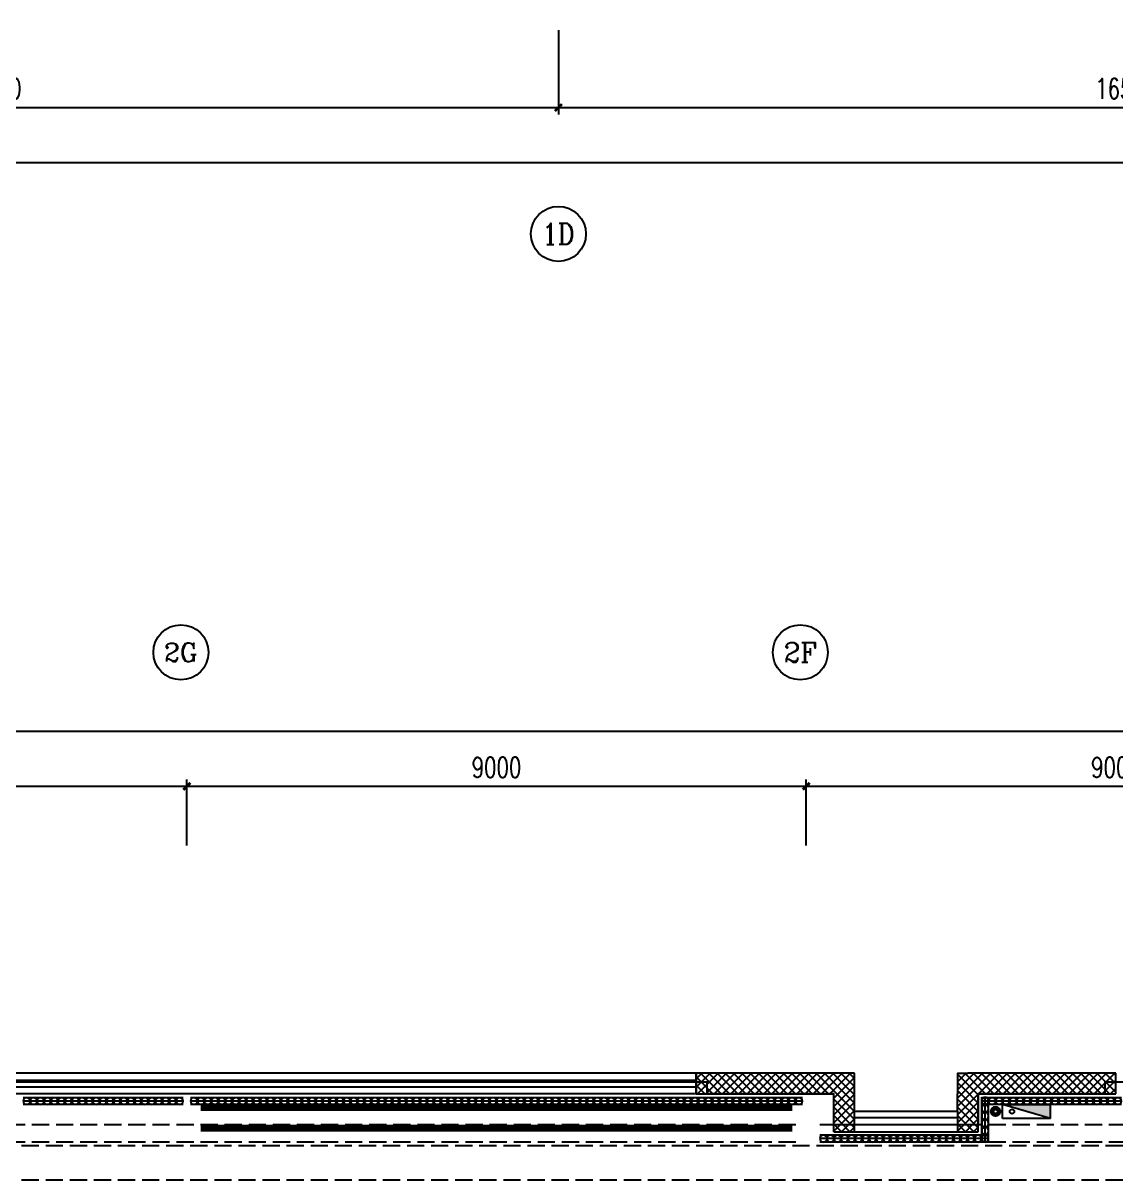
# Model space of a CAD drawing. Extents: x -474411 to 577939, y 0 to 1014176.
# Drawn here: x -185232 to -169354, y 721670 to 738480 of the extents above; entities that cross this region are included whole.
import ezdxf
from ezdxf.enums import TextEntityAlignment as Align

# ---------------------------------------------------------------- set-up
doc = ezdxf.new("R2010")
doc.units = 0
doc.header["$LTSCALE"] = 1000
doc.header["$MEASUREMENT"] = 0
doc.linetypes.add('CENTER', pattern=[2, 1.25, -0.25, 0.25, -0.25])
doc.linetypes.add('DASH', pattern=[0.35, 0.25, -0.1])
doc.layers.get('Defpoints').update_dxf_attribs({"color": 210})
for name, color, linetype in [('A-AXIS-D', 1, 'Continuous'), ('A-HATCH-2', 251, 'Continuous'), ('A-SFCE', 30, 'Continuous'), ('A-WINDOW', 140, 'Continuous'), ('AS-WALL', 40, 'Continuous'), ('AS-结构边线层', 200, 'Continuous'), ('DIM_SYMB', 3, 'Continuous'), ('PUB_HATCH', 8, 'Continuous'), ('PUB_TEXT', 7, 'Continuous'), ('SB_ZF消火栓', 10, 'Continuous')]:
    doc.layers.add(name, color=color, linetype=linetype)
doc.layers.add('LG-ZF消防', color=1, linetype='Continuous', lineweight=60)
doc.layers.add('柱间支撑', color=6, linetype='CENTER', lineweight=0)
doc.styles.add('_TCH_AXIS', font='COMPLEX', dxfattribs={"bigfont": 'GBCBIG'})
doc.styles.add('_TCH_DIM_T3', font='SIMPLEX', dxfattribs={"width": 0.705882, "bigfont": 'GBCBIG'})
doc.dimstyles.new('_TCH_ARCH&&100', dxfattribs={"dimtxt": 297.5, "dimasz": 100, "dimexe": 100, "dimexo": 100, "dimgap": 126.25, "dimtad": 1, "dimdec": 0, "dimzin": 0, "dimdsep": 46, "dimtxsty": '_TCH_DIM_T3', "dimblk": 'ARCHTICK', "dimcen": 0.09, "dimclrt": 7, "dimazin": 2, "dimtfac": 1, "dimtdec": 0, "dimtix": 1, "dimtmove": 2, "dimatfit": 3, "dimfxl": 0, "dimtolj": 1, "dimtzin": 0, "dimarcsym": 0})

# ---------------------------------------------------------------- blocks, each defined once
blk = doc.blocks.new('42343243')
at = {"color": 8}
for p, q in [((-175454, 1223170), (-196354, 1223170)), ((-175454, 1222870), (-175454, 1223170)), ((-196354, 1223070), (-175454, 1223070)), ((-196354, 1222970), (-175454, 1222970)), ((-175454, 1222870), (-196354, 1222870)), ((-173154, 1222320), (-173154, 1222620)), ((-173154, 1222620), (-171654, 1222620)), ((-171654, 1222620), (-171654, 1222320)), ((-171654, 1222520), (-173154, 1222520)), ((-171654, 1222420), (-173154, 1222420)), ((-173154, 1222320), (-171654, 1222320))]:
    blk.add_line(p, q, dxfattribs=at)
at = {"layer": 'AS-WALL', "color": 8}
for p, q in [((-173154, 1223170), (-175454, 1223170)), ((-175454, 1223170), (-175454, 1222870)), ((-173154, 1222620), (-173154, 1223170)), ((-171654, 1223170), (-171504, 1223170)), ((-171654, 1223170), (-171654, 1222870)), ((-169354, 1223170), (-171504, 1223170)), ((-169354, 1222870), (-169354, 1223170)), ((-175454, 1222870), (-173454, 1222870)), ((-173454, 1222320), (-173454, 1222870)), ((-171654, 1222870), (-171654, 1222870)), ((-171654, 1222620), (-171654, 1222870)), ((-171354, 1222320), (-171354, 1222870)), ((-171354, 1222870), (-169354, 1222870)), ((-173154, 1222320), (-173154, 1222620)), ((-171654, 1222620), (-171654, 1222320)), ((-173454, 1222320), (-173154, 1222320)), ((-171654, 1222320), (-171354, 1222320))]:
    blk.add_line(p, q, dxfattribs=at)
at = {"layer": 'PUB_HATCH', "color": 8, "linetype": 'Continuous'}
for p, q in [((-175454, 1223087), (-175371, 1223170)), ((-175454, 1222967), (-175251, 1223170)), ((-175209, 1222870), (-175454, 1223115)), ((-175431, 1222870), (-175131, 1223170)), ((-175089, 1222870), (-175389, 1223170)), ((-175311, 1222870), (-175011, 1223170)), ((-174969, 1222870), (-175269, 1223170)), ((-175191, 1222870), (-174891, 1223170)), ((-174849, 1222870), (-175149, 1223170)), ((-175071, 1222870), (-174771, 1223170)), ((-174729, 1222870), (-175029, 1223170)), ((-174951, 1222870), (-174651, 1223170)), ((-174609, 1222870), (-174909, 1223170)), ((-174831, 1222870), (-174531, 1223170)), ((-174489, 1222870), (-174789, 1223170)), ((-174711, 1222870), (-174411, 1223170)), ((-174369, 1222870), (-174669, 1223170)), ((-174591, 1222870), (-174291, 1223170)), ((-174249, 1222870), (-174549, 1223170)), ((-174471, 1222870), (-174171, 1223170)), ((-174129, 1222870), (-174429, 1223170)), ((-174351, 1222870), (-174051, 1223170)), ((-174009, 1222870), (-174309, 1223170)), ((-174231, 1222870), (-173931, 1223170)), ((-173889, 1222870), (-174189, 1223170)), ((-174111, 1222870), (-173811, 1223170)), ((-173769, 1222870), (-174069, 1223170)), ((-173991, 1222870), (-173691, 1223170)), ((-173649, 1222870), (-173949, 1223170)), ((-173871, 1222870), (-173571, 1223170)), ((-173529, 1222870), (-173829, 1223170)), ((-173751, 1222870), (-173451, 1223170)), ((-173432, 1222893), (-173709, 1223170)), ((-173631, 1222870), (-173331, 1223170)), ((-173372, 1222953), (-173589, 1223170)), ((-173511, 1222870), (-173211, 1223170)), ((-173312, 1223013), (-173469, 1223170)), ((-173454, 1222807), (-173154, 1223107)), ((-173252, 1223073), (-173349, 1223170)), ((-173192, 1223133), (-173229, 1223170)), ((-173154, 1223095), (-173192, 1223133)), ((-171654, 1223167), (-171651, 1223170)), ((-171654, 1223047), (-171531, 1223170)), ((-171504, 1223005), (-171654, 1223155)), ((-171504, 1223125), (-171549, 1223170)), ((-171504, 1223077), (-171411, 1223170)), ((-171249, 1222870), (-171504, 1223125)), ((-171497, 1222965), (-171291, 1223170)), ((-171129, 1222870), (-171429, 1223170)), ((-171425, 1222917), (-171171, 1223170)), ((-171351, 1222870), (-171051, 1223170)), ((-171009, 1222870), (-171309, 1223170)), ((-171231, 1222870), (-170931, 1223170)), ((-170889, 1222870), (-171189, 1223170)), ((-171111, 1222870), (-170811, 1223170)), ((-170769, 1222870), (-171069, 1223170)), ((-170991, 1222870), (-170691, 1223170)), ((-170649, 1222870), (-170949, 1223170)), ((-170871, 1222870), (-170571, 1223170)), ((-170529, 1222870), (-170829, 1223170)), ((-170751, 1222870), (-170451, 1223170)), ((-170409, 1222870), (-170709, 1223170)), ((-170631, 1222870), (-170331, 1223170)), ((-170289, 1222870), (-170589, 1223170)), ((-170511, 1222870), (-170211, 1223170)), ((-170169, 1222870), (-170469, 1223170)), ((-170391, 1222870), (-170091, 1223170)), ((-170049, 1222870), (-170349, 1223170)), ((-170271, 1222870), (-169971, 1223170)), ((-169929, 1222870), (-170229, 1223170)), ((-170151, 1222870), (-169851, 1223170)), ((-169809, 1222870), (-170109, 1223170)), ((-170031, 1222870), (-169731, 1223170)), ((-169689, 1222870), (-169989, 1223170)), ((-169911, 1222870), (-169611, 1223170)), ((-169569, 1222870), (-169869, 1223170)), ((-169791, 1222870), (-169491, 1223170)), ((-169449, 1222870), (-169749, 1223170)), ((-169671, 1222870), (-169371, 1223170)), ((-169354, 1222895), (-169629, 1223170)), ((-169354, 1223015), (-169509, 1223170)), ((-169354, 1223135), (-169389, 1223170)), ((-175329, 1222870), (-175454, 1222995)), ((-173454, 1222687), (-173154, 1222987)), ((-173154, 1222735), (-173372, 1222953)), ((-173154, 1222855), (-173312, 1223013)), ((-173154, 1222975), (-173252, 1223073)), ((-171654, 1222927), (-171504, 1223077)), ((-171555, 1222936), (-171654, 1223035)), ((-171654, 1222807), (-171497, 1222965)), ((-171354, 1222735), (-171555, 1222936)), ((-171398, 1222899), (-171504, 1223005)), ((-169551, 1222870), (-169354, 1223067)), ((-169431, 1222870), (-169354, 1222947)), ((-175449, 1222870), (-175454, 1222875)), ((-173454, 1222567), (-173154, 1222867)), ((-173217, 1222558), (-173454, 1222795)), ((-173157, 1222618), (-173432, 1222893)), ((-171654, 1222687), (-171425, 1222917)), ((-171627, 1222888), (-171654, 1222915)), ((-171354, 1222495), (-171654, 1222795)), ((-171628, 1222594), (-171354, 1222867)), ((-171354, 1222615), (-171627, 1222888)), ((-171354, 1222855), (-171398, 1222899)), ((-173454, 1222447), (-173154, 1222747)), ((-173277, 1222498), (-173454, 1222675)), ((-173454, 1222327), (-173154, 1222627)), ((-173154, 1222615), (-173157, 1222618)), ((-171354, 1222375), (-171654, 1222675)), ((-171654, 1222567), (-171628, 1222594)), ((-171568, 1222534), (-171354, 1222747)), ((-171508, 1222474), (-171354, 1222627)), ((-173337, 1222438), (-173454, 1222555)), ((-173397, 1222378), (-173454, 1222435)), ((-173341, 1222320), (-173154, 1222507)), ((-173219, 1222320), (-173337, 1222438)), ((-173154, 1222375), (-173277, 1222498)), ((-173154, 1222495), (-173217, 1222558)), ((-171419, 1222320), (-171654, 1222555)), ((-171654, 1222447), (-171568, 1222534)), ((-171654, 1222327), (-171508, 1222474)), ((-171539, 1222320), (-171654, 1222435)), ((-171448, 1222414), (-171354, 1222507)), ((-173339, 1222320), (-173397, 1222378)), ((-173221, 1222320), (-173154, 1222387)), ((-171541, 1222320), (-171448, 1222414)), ((-171421, 1222320), (-171388, 1222354)), ((-171388, 1222354), (-171354, 1222387))]:
    blk.add_line(p, q, dxfattribs=at)
blk = doc.blocks.new('43243')
at = {"layer": 'AS-结构边线层', "color": 8}
blk.add_lwpolyline([(-146454, 722920), (-155994, 722920), (-155994, 723090), (-169514, 723090), (-169514, 722920), (-171354, 722920), (-171354, 722470), (-173454, 722470), (-173454, 722920), (-175294, 722920), (-175294, 723090), (-196514, 723090), (-196514, 722920), (-198354, 722920), (-198354, 722470), (-200454, 722470), (-200454, 722920), (-210494, 722920)], dxfattribs=at)
blk = doc.blocks.new('w42343')
at = {"layer": 'A-HATCH-2', "linetype": 'DASH'}
for p, q in [((-263654, 722170), (-128354, 722170)), ((-263654, 721670), (-128354, 721670))]:
    blk.add_line(p, q, dxfattribs=at)
blk = doc.blocks.new('34242343243')
at = {"color": 8}
for p, q in [((-185131, 722864), (-185232, 722864)), ((-185030, 722864), (-185131, 722864)), ((-184929, 722864), (-185030, 722864)), ((-184828, 722864), (-184929, 722864)), ((-184727, 722864), (-184828, 722864)), ((-184626, 722864), (-184727, 722864)), ((-184525, 722864), (-184626, 722864)), ((-184424, 722864), (-184525, 722864)), ((-184323, 722864), (-184424, 722864)), ((-184222, 722864), (-184323, 722864)), ((-184121, 722864), (-184222, 722864)), ((-184020, 722864), (-184121, 722864)), ((-183919, 722864), (-184020, 722864)), ((-183818, 722864), (-183919, 722864)), ((-183717, 722864), (-183818, 722864)), ((-183616, 722864), (-183717, 722864)), ((-183514, 722864), (-183616, 722864)), ((-183413, 722864), (-183514, 722864)), ((-183312, 722864), (-183413, 722864)), ((-183211, 722864), (-183312, 722864)), ((-183110, 722864), (-183211, 722864)), ((-183009, 722864), (-183110, 722864)), ((-182908, 722864), (-183009, 722864)), ((-182699, 722864), (-182800, 722864)), ((-182598, 722864), (-182699, 722864)), ((-182497, 722864), (-182598, 722864)), ((-182396, 722864), (-182497, 722864)), ((-182295, 722864), (-182396, 722864)), ((-182194, 722864), (-182295, 722864)), ((-182093, 722864), (-182194, 722864)), ((-181992, 722864), (-182093, 722864)), ((-181891, 722864), (-181992, 722864)), ((-181790, 722864), (-181891, 722864)), ((-181689, 722864), (-181790, 722864)), ((-181588, 722864), (-181689, 722864)), ((-181487, 722864), (-181588, 722864)), ((-181386, 722864), (-181487, 722864)), ((-181285, 722864), (-181386, 722864)), ((-181183, 722864), (-181285, 722864)), ((-181082, 722864), (-181183, 722864)), ((-180981, 722864), (-181082, 722864)), ((-180880, 722864), (-180981, 722864)), ((-180779, 722864), (-180880, 722864)), ((-180678, 722864), (-180779, 722864)), ((-180577, 722864), (-180678, 722864)), ((-180476, 722864), (-180577, 722864)), ((-180375, 722864), (-180476, 722864)), ((-180274, 722864), (-180375, 722864)), ((-180173, 722864), (-180274, 722864)), ((-180072, 722864), (-180173, 722864)), ((-179971, 722864), (-180072, 722864)), ((-179870, 722864), (-179971, 722864)), ((-179769, 722864), (-179870, 722864)), ((-179668, 722864), (-179769, 722864)), ((-179567, 722864), (-179668, 722864)), ((-179466, 722864), (-179567, 722864)), ((-179365, 722864), (-179466, 722864)), ((-179264, 722864), (-179365, 722864)), ((-179163, 722864), (-179264, 722864)), ((-179062, 722864), (-179163, 722864)), ((-178960, 722864), (-179062, 722864)), ((-178859, 722864), (-178960, 722864)), ((-178758, 722864), (-178859, 722864)), ((-178657, 722864), (-178758, 722864)), ((-178556, 722864), (-178657, 722864)), ((-178455, 722864), (-178556, 722864)), ((-178354, 722864), (-178455, 722864)), ((-178253, 722864), (-178354, 722864)), ((-178152, 722864), (-178253, 722864)), ((-178051, 722864), (-178152, 722864)), ((-177950, 722864), (-178051, 722864)), ((-177849, 722864), (-177950, 722864)), ((-177748, 722864), (-177849, 722864)), ((-177647, 722864), (-177748, 722864)), ((-177546, 722864), (-177647, 722864)), ((-177445, 722864), (-177546, 722864)), ((-177344, 722864), (-177445, 722864)), ((-177243, 722864), (-177344, 722864)), ((-177142, 722864), (-177243, 722864)), ((-177041, 722864), (-177142, 722864)), ((-176940, 722864), (-177041, 722864)), ((-176839, 722864), (-176940, 722864)), ((-176737, 722864), (-176839, 722864)), ((-176636, 722864), (-176737, 722864)), ((-176535, 722864), (-176636, 722864)), ((-176434, 722864), (-176535, 722864)), ((-176333, 722864), (-176434, 722864)), ((-176232, 722864), (-176333, 722864)), ((-176131, 722864), (-176232, 722864)), ((-176030, 722864), (-176131, 722864)), ((-175929, 722864), (-176030, 722864)), ((-175828, 722864), (-175929, 722864)), ((-175727, 722864), (-175828, 722864)), ((-175626, 722864), (-175727, 722864)), ((-175525, 722864), (-175626, 722864)), ((-175424, 722864), (-175525, 722864)), ((-175323, 722864), (-175424, 722864)), ((-175222, 722864), (-175323, 722864)), ((-175121, 722864), (-175222, 722864)), ((-175020, 722864), (-175121, 722864)), ((-174919, 722864), (-175020, 722864)), ((-174818, 722864), (-174919, 722864)), ((-174717, 722864), (-174818, 722864)), ((-174616, 722864), (-174717, 722864)), ((-174514, 722864), (-174616, 722864)), ((-174413, 722864), (-174514, 722864)), ((-174312, 722864), (-174413, 722864)), ((-174211, 722864), (-174312, 722864)), ((-174110, 722864), (-174211, 722864)), ((-174009, 722864), (-174110, 722864)), ((-173908, 722864), (-174009, 722864)), ((-171304, 722762), (-171304, 722870)), ((-171203, 722864), (-171304, 722864)), ((-171254, 722762), (-171254, 722870)), ((-171204, 722762), (-171204, 722870)), ((-171101, 722864), (-171203, 722864)), ((-171000, 722864), (-171101, 722864)), ((-170898, 722864), (-171000, 722864)), ((-170797, 722864), (-170898, 722864)), ((-170695, 722864), (-170797, 722864)), ((-170594, 722864), (-170695, 722864)), ((-170492, 722864), (-170594, 722864)), ((-170390, 722864), (-170492, 722864)), ((-170289, 722864), (-170390, 722864)), ((-170187, 722864), (-170289, 722864)), ((-170086, 722864), (-170187, 722864)), ((-169984, 722864), (-170086, 722864)), ((-169883, 722864), (-169984, 722864)), ((-169781, 722864), (-169883, 722864)), ((-169680, 722864), (-169781, 722864)), ((-169578, 722864), (-169680, 722864)), ((-169477, 722864), (-169578, 722864)), ((-169375, 722864), (-169477, 722864)), ((-169274, 722864), (-169375, 722864)), ((-185131, 722814), (-185232, 722814)), ((-185131, 722764), (-185232, 722764)), ((-185030, 722814), (-185131, 722814)), ((-185030, 722764), (-185131, 722764)), ((-184929, 722814), (-185030, 722814)), ((-184929, 722764), (-185030, 722764)), ((-184828, 722814), (-184929, 722814)), ((-184828, 722764), (-184929, 722764)), ((-184727, 722814), (-184828, 722814)), ((-184727, 722764), (-184828, 722764)), ((-184626, 722814), (-184727, 722814)), ((-184626, 722764), (-184727, 722764)), ((-184525, 722814), (-184626, 722814)), ((-184525, 722764), (-184626, 722764)), ((-184424, 722814), (-184525, 722814)), ((-184424, 722764), (-184525, 722764)), ((-184323, 722814), (-184424, 722814)), ((-184323, 722764), (-184424, 722764)), ((-184222, 722814), (-184323, 722814)), ((-184222, 722764), (-184323, 722764)), ((-184121, 722814), (-184222, 722814)), ((-184121, 722764), (-184222, 722764)), ((-184020, 722814), (-184121, 722814)), ((-184020, 722764), (-184121, 722764)), ((-183919, 722814), (-184020, 722814)), ((-183919, 722764), (-184020, 722764)), ((-183818, 722814), (-183919, 722814)), ((-183818, 722764), (-183919, 722764)), ((-183717, 722814), (-183818, 722814)), ((-183717, 722764), (-183818, 722764)), ((-183616, 722814), (-183717, 722814)), ((-183616, 722764), (-183717, 722764)), ((-183514, 722814), (-183616, 722814)), ((-183514, 722764), (-183616, 722764)), ((-183413, 722814), (-183514, 722814)), ((-183413, 722764), (-183514, 722764)), ((-183312, 722814), (-183413, 722814)), ((-183312, 722764), (-183413, 722764)), ((-183211, 722814), (-183312, 722814)), ((-183211, 722764), (-183312, 722764)), ((-183110, 722814), (-183211, 722814)), ((-183110, 722764), (-183211, 722764)), ((-183009, 722814), (-183110, 722814)), ((-183009, 722764), (-183110, 722764)), ((-182908, 722814), (-183009, 722814)), ((-182908, 722764), (-183009, 722764)), ((-182699, 722814), (-182800, 722814)), ((-182699, 722764), (-182800, 722764)), ((-182598, 722814), (-182699, 722814)), ((-182598, 722764), (-182699, 722764)), ((-182497, 722814), (-182598, 722814)), ((-182497, 722764), (-182598, 722764)), ((-182396, 722814), (-182497, 722814)), ((-182396, 722764), (-182497, 722764)), ((-182295, 722814), (-182396, 722814)), ((-182295, 722764), (-182396, 722764)), ((-182194, 722814), (-182295, 722814)), ((-182194, 722764), (-182295, 722764)), ((-182093, 722814), (-182194, 722814)), ((-182093, 722764), (-182194, 722764)), ((-181992, 722814), (-182093, 722814)), ((-181992, 722764), (-182093, 722764)), ((-181891, 722814), (-181992, 722814)), ((-181891, 722764), (-181992, 722764)), ((-181790, 722814), (-181891, 722814)), ((-181790, 722764), (-181891, 722764)), ((-181689, 722814), (-181790, 722814)), ((-181689, 722764), (-181790, 722764)), ((-181588, 722814), (-181689, 722814)), ((-181588, 722764), (-181689, 722764)), ((-181487, 722814), (-181588, 722814)), ((-181487, 722764), (-181588, 722764)), ((-181386, 722814), (-181487, 722814)), ((-181386, 722764), (-181487, 722764)), ((-181285, 722814), (-181386, 722814)), ((-181285, 722764), (-181386, 722764)), ((-181183, 722814), (-181285, 722814)), ((-181183, 722764), (-181285, 722764)), ((-181082, 722814), (-181183, 722814)), ((-181082, 722764), (-181183, 722764)), ((-180981, 722814), (-181082, 722814)), ((-180981, 722764), (-181082, 722764)), ((-180880, 722814), (-180981, 722814)), ((-180880, 722764), (-180981, 722764)), ((-180779, 722814), (-180880, 722814)), ((-180779, 722764), (-180880, 722764)), ((-180678, 722814), (-180779, 722814)), ((-180678, 722764), (-180779, 722764)), ((-180577, 722814), (-180678, 722814)), ((-180577, 722764), (-180678, 722764)), ((-180476, 722814), (-180577, 722814)), ((-180476, 722764), (-180577, 722764)), ((-180375, 722814), (-180476, 722814)), ((-180375, 722764), (-180476, 722764)), ((-180274, 722814), (-180375, 722814)), ((-180274, 722764), (-180375, 722764)), ((-180173, 722814), (-180274, 722814)), ((-180173, 722764), (-180274, 722764)), ((-180072, 722814), (-180173, 722814)), ((-180072, 722764), (-180173, 722764)), ((-179971, 722814), (-180072, 722814)), ((-179971, 722764), (-180072, 722764)), ((-179870, 722814), (-179971, 722814)), ((-179870, 722764), (-179971, 722764)), ((-179769, 722814), (-179870, 722814)), ((-179769, 722764), (-179870, 722764)), ((-179668, 722814), (-179769, 722814)), ((-179668, 722764), (-179769, 722764)), ((-179567, 722814), (-179668, 722814)), ((-179567, 722764), (-179668, 722764)), ((-179466, 722814), (-179567, 722814)), ((-179466, 722764), (-179567, 722764)), ((-179365, 722814), (-179466, 722814)), ((-179365, 722764), (-179466, 722764)), ((-179264, 722814), (-179365, 722814)), ((-179264, 722764), (-179365, 722764)), ((-179163, 722814), (-179264, 722814)), ((-179163, 722764), (-179264, 722764)), ((-179062, 722814), (-179163, 722814)), ((-179062, 722764), (-179163, 722764)), ((-178960, 722814), (-179062, 722814)), ((-178960, 722764), (-179062, 722764)), ((-178859, 722814), (-178960, 722814)), ((-178859, 722764), (-178960, 722764)), ((-178758, 722814), (-178859, 722814)), ((-178758, 722764), (-178859, 722764)), ((-178657, 722814), (-178758, 722814)), ((-178657, 722764), (-178758, 722764)), ((-178556, 722814), (-178657, 722814)), ((-178556, 722764), (-178657, 722764)), ((-178455, 722814), (-178556, 722814)), ((-178455, 722764), (-178556, 722764)), ((-178354, 722814), (-178455, 722814)), ((-178354, 722764), (-178455, 722764)), ((-178253, 722814), (-178354, 722814)), ((-178253, 722764), (-178354, 722764)), ((-178152, 722814), (-178253, 722814)), ((-178152, 722764), (-178253, 722764)), ((-178051, 722814), (-178152, 722814)), ((-178051, 722764), (-178152, 722764)), ((-177950, 722814), (-178051, 722814)), ((-177950, 722764), (-178051, 722764)), ((-177849, 722814), (-177950, 722814)), ((-177849, 722764), (-177950, 722764)), ((-177748, 722814), (-177849, 722814)), ((-177748, 722764), (-177849, 722764)), ((-177647, 722814), (-177748, 722814)), ((-177647, 722764), (-177748, 722764)), ((-177546, 722814), (-177647, 722814)), ((-177546, 722764), (-177647, 722764)), ((-177445, 722814), (-177546, 722814)), ((-177445, 722764), (-177546, 722764)), ((-177344, 722814), (-177445, 722814)), ((-177344, 722764), (-177445, 722764)), ((-177243, 722814), (-177344, 722814)), ((-177243, 722764), (-177344, 722764)), ((-177142, 722814), (-177243, 722814)), ((-177142, 722764), (-177243, 722764)), ((-177041, 722814), (-177142, 722814)), ((-177041, 722764), (-177142, 722764)), ((-176940, 722814), (-177041, 722814)), ((-176940, 722764), (-177041, 722764)), ((-176839, 722814), (-176940, 722814)), ((-176839, 722764), (-176940, 722764)), ((-176737, 722814), (-176839, 722814)), ((-176737, 722764), (-176839, 722764)), ((-176636, 722814), (-176737, 722814)), ((-176636, 722764), (-176737, 722764)), ((-176535, 722814), (-176636, 722814)), ((-176535, 722764), (-176636, 722764)), ((-176434, 722814), (-176535, 722814)), ((-176434, 722764), (-176535, 722764)), ((-176333, 722814), (-176434, 722814)), ((-176333, 722764), (-176434, 722764)), ((-176232, 722814), (-176333, 722814)), ((-176232, 722764), (-176333, 722764)), ((-176131, 722814), (-176232, 722814)), ((-176131, 722764), (-176232, 722764)), ((-176030, 722814), (-176131, 722814)), ((-176030, 722764), (-176131, 722764)), ((-175929, 722814), (-176030, 722814)), ((-175929, 722764), (-176030, 722764)), ((-175828, 722814), (-175929, 722814)), ((-175828, 722764), (-175929, 722764)), ((-175727, 722814), (-175828, 722814)), ((-175727, 722764), (-175828, 722764)), ((-175626, 722814), (-175727, 722814)), ((-175626, 722764), (-175727, 722764)), ((-175525, 722814), (-175626, 722814)), ((-175525, 722764), (-175626, 722764)), ((-175424, 722814), (-175525, 722814)), ((-175424, 722764), (-175525, 722764)), ((-175323, 722814), (-175424, 722814)), ((-175323, 722764), (-175424, 722764)), ((-175222, 722814), (-175323, 722814)), ((-175222, 722764), (-175323, 722764)), ((-175121, 722814), (-175222, 722814)), ((-175121, 722764), (-175222, 722764)), ((-175020, 722814), (-175121, 722814)), ((-175020, 722764), (-175121, 722764)), ((-174919, 722814), (-175020, 722814)), ((-174919, 722764), (-175020, 722764)), ((-174818, 722814), (-174919, 722814)), ((-174818, 722764), (-174919, 722764)), ((-174717, 722814), (-174818, 722814)), ((-174717, 722764), (-174818, 722764)), ((-174616, 722814), (-174717, 722814)), ((-174616, 722764), (-174717, 722764)), ((-174514, 722814), (-174616, 722814)), ((-174514, 722764), (-174616, 722764)), ((-174413, 722814), (-174514, 722814)), ((-174413, 722764), (-174514, 722764)), ((-174312, 722814), (-174413, 722814)), ((-174312, 722764), (-174413, 722764)), ((-174211, 722814), (-174312, 722814)), ((-174211, 722764), (-174312, 722764)), ((-174110, 722814), (-174211, 722814)), ((-174110, 722764), (-174211, 722764)), ((-174009, 722814), (-174110, 722814)), ((-174009, 722764), (-174110, 722764)), ((-173908, 722814), (-174009, 722814)), ((-173908, 722764), (-174009, 722764)), ((-171203, 722814), (-171304, 722814)), ((-171203, 722764), (-171304, 722764)), ((-171304, 722653), (-171304, 722762)), ((-171254, 722653), (-171254, 722762)), ((-171204, 722653), (-171204, 722762)), ((-171101, 722814), (-171203, 722814)), ((-171101, 722764), (-171203, 722764)), ((-171000, 722814), (-171101, 722814)), ((-171000, 722764), (-171101, 722764)), ((-170898, 722814), (-171000, 722814)), ((-170898, 722764), (-171000, 722764)), ((-170797, 722814), (-170898, 722814)), ((-170797, 722764), (-170898, 722764)), ((-170695, 722814), (-170797, 722814)), ((-170695, 722764), (-170797, 722764)), ((-170594, 722814), (-170695, 722814)), ((-170594, 722764), (-170695, 722764)), ((-170492, 722814), (-170594, 722814)), ((-170492, 722764), (-170594, 722764)), ((-170390, 722814), (-170492, 722814)), ((-170390, 722764), (-170492, 722764)), ((-170289, 722814), (-170390, 722814)), ((-170289, 722764), (-170390, 722764)), ((-170187, 722814), (-170289, 722814)), ((-170187, 722764), (-170289, 722764)), ((-170086, 722814), (-170187, 722814)), ((-170086, 722764), (-170187, 722764)), ((-169984, 722814), (-170086, 722814)), ((-169984, 722764), (-170086, 722764)), ((-169883, 722814), (-169984, 722814)), ((-169883, 722764), (-169984, 722764)), ((-169781, 722814), (-169883, 722814)), ((-169781, 722764), (-169883, 722764)), ((-169680, 722814), (-169781, 722814)), ((-169680, 722764), (-169781, 722764)), ((-169578, 722814), (-169680, 722814)), ((-169578, 722764), (-169680, 722764)), ((-169477, 722814), (-169578, 722814)), ((-169477, 722764), (-169578, 722764)), ((-169375, 722814), (-169477, 722814)), ((-169375, 722764), (-169477, 722764)), ((-169274, 722814), (-169375, 722814)), ((-169274, 722764), (-169375, 722764)), ((-171304, 722545), (-171304, 722653)), ((-171304, 722437), (-171304, 722545)), ((-171254, 722545), (-171254, 722653)), ((-171254, 722437), (-171254, 722545)), ((-171204, 722545), (-171204, 722653)), ((-171204, 722437), (-171204, 722545)), ((-171304, 722328), (-171304, 722437)), ((-171304, 722220), (-171304, 722328)), ((-171254, 722328), (-171254, 722437)), ((-171254, 722220), (-171254, 722328)), ((-171204, 722328), (-171204, 722437)), ((-171204, 722220), (-171204, 722328)), ((-173552, 722320), (-173654, 722320)), ((-173552, 722270), (-173654, 722270)), ((-173552, 722220), (-173654, 722220)), ((-173450, 722320), (-173552, 722320)), ((-173450, 722270), (-173552, 722270)), ((-173450, 722220), (-173552, 722220)), ((-173348, 722320), (-173450, 722320)), ((-173348, 722270), (-173450, 722270)), ((-173348, 722220), (-173450, 722220)), ((-173246, 722320), (-173348, 722320)), ((-173246, 722270), (-173348, 722270)), ((-173246, 722220), (-173348, 722220)), ((-173144, 722320), (-173246, 722320)), ((-173144, 722270), (-173246, 722270)), ((-173144, 722220), (-173246, 722220)), ((-173042, 722320), (-173144, 722320)), ((-173042, 722270), (-173144, 722270)), ((-173042, 722220), (-173144, 722220)), ((-172940, 722320), (-173042, 722320)), ((-172940, 722270), (-173042, 722270)), ((-172940, 722220), (-173042, 722220)), ((-172838, 722320), (-172940, 722320)), ((-172838, 722270), (-172940, 722270)), ((-172838, 722220), (-172940, 722220)), ((-172735, 722320), (-172838, 722320)), ((-172735, 722270), (-172838, 722270)), ((-172735, 722220), (-172838, 722220)), ((-172633, 722320), (-172735, 722320)), ((-172633, 722270), (-172735, 722270)), ((-172633, 722220), (-172735, 722220)), ((-172531, 722320), (-172633, 722320)), ((-172531, 722270), (-172633, 722270)), ((-172531, 722220), (-172633, 722220)), ((-172429, 722320), (-172531, 722320)), ((-172429, 722270), (-172531, 722270)), ((-172429, 722220), (-172531, 722220)), ((-172327, 722320), (-172429, 722320)), ((-172327, 722270), (-172429, 722270)), ((-172327, 722220), (-172429, 722220)), ((-172225, 722320), (-172327, 722320)), ((-172225, 722270), (-172327, 722270)), ((-172225, 722220), (-172327, 722220)), ((-172123, 722320), (-172225, 722320)), ((-172123, 722270), (-172225, 722270)), ((-172123, 722220), (-172225, 722220)), ((-172021, 722320), (-172123, 722320)), ((-172021, 722270), (-172123, 722270)), ((-172021, 722220), (-172123, 722220)), ((-171919, 722320), (-172021, 722320)), ((-171919, 722270), (-172021, 722270)), ((-171919, 722220), (-172021, 722220)), ((-171817, 722320), (-171919, 722320)), ((-171817, 722270), (-171919, 722270)), ((-171817, 722220), (-171919, 722220)), ((-171715, 722320), (-171817, 722320)), ((-171715, 722270), (-171817, 722270)), ((-171715, 722220), (-171817, 722220)), ((-171613, 722320), (-171715, 722320)), ((-171613, 722270), (-171715, 722270)), ((-171613, 722220), (-171715, 722220)), ((-171510, 722320), (-171613, 722320)), ((-171510, 722270), (-171613, 722270)), ((-171510, 722220), (-171613, 722220)), ((-171408, 722320), (-171510, 722320)), ((-171408, 722270), (-171510, 722270)), ((-171408, 722220), (-171510, 722220)), ((-171306, 722320), (-171408, 722320)), ((-171306, 722270), (-171408, 722270)), ((-171306, 722220), (-171408, 722220)), ((-171204, 722320), (-171306, 722320)), ((-171204, 722270), (-171306, 722270)), ((-171204, 722220), (-171306, 722220))]:
    blk.add_line(p, q, dxfattribs=at)
at = {"color": 8, "extrusion": (0, 0, -1)}
for centre in [(-185182, 722814), (-185081, 722814), (-184980, 722814), (-184879, 722814), (-184778, 722814), (-184676, 722814), (-184575, 722814), (-184474, 722814), (-184373, 722814), (-184272, 722814), (-184171, 722814), (-184070, 722814), (-183969, 722814), (-183868, 722814), (-183767, 722814), (-183666, 722814), (-183565, 722814), (-183464, 722814), (-183363, 722814), (-183262, 722814), (-183161, 722814), (-183060, 722814), (-182959, 722814), (-182750, 722814), (-182649, 722814), (-182548, 722814), (-182447, 722814), (-182345, 722814), (-182244, 722814), (-182143, 722814), (-182042, 722814), (-181941, 722814), (-181840, 722814), (-181739, 722814), (-181638, 722814), (-181537, 722814), (-181436, 722814), (-181335, 722814), (-181234, 722814), (-181133, 722814), (-181032, 722814), (-180931, 722814), (-180830, 722814), (-180729, 722814), (-180628, 722814), (-180527, 722814), (-180426, 722814), (-180325, 722814), (-180224, 722814), (-180122, 722814), (-180021, 722814), (-179920, 722814), (-179819, 722814), (-179718, 722814), (-179617, 722814), (-179516, 722814), (-179415, 722814), (-179314, 722814), (-179213, 722814), (-179112, 722814), (-179011, 722814), (-178910, 722814), (-178809, 722814), (-178708, 722814), (-178607, 722814), (-178506, 722814), (-178405, 722814), (-178304, 722814), (-178203, 722814), (-178102, 722814), (-178001, 722814), (-177899, 722814), (-177798, 722814), (-177697, 722814), (-177596, 722814), (-177495, 722814), (-177394, 722814), (-177293, 722814), (-177192, 722814), (-177091, 722814), (-176990, 722814), (-176889, 722814), (-176788, 722814), (-176687, 722814), (-176586, 722814), (-176485, 722814), (-176384, 722814), (-176283, 722814), (-176182, 722814), (-176081, 722814), (-175980, 722814), (-175879, 722814), (-175778, 722814), (-175676, 722814), (-175575, 722814), (-175474, 722814), (-175373, 722814), (-175272, 722814), (-175171, 722814), (-175070, 722814), (-174969, 722814), (-174868, 722814), (-174767, 722814), (-174666, 722814), (-174565, 722814), (-174464, 722814), (-174363, 722814), (-174262, 722814), (-174161, 722814), (-174060, 722814), (-173959, 722814)]:
    blk.add_ellipse(centre, major_axis=(50.5, 0), ratio=0.989654, start_param=3.141593, end_param=9.424778, dxfattribs=at)
for centre, major_axis, ratio in [((-171254, 722816), (0, 54.2), 0.923077), ((-171253, 722814), (-50.8, 0), 0.98499), ((-171152, 722814), (-50.8, 0), 0.98499), ((-171050, 722814), (-50.8, 0), 0.98499), ((-170949, 722814), (-50.8, 0), 0.98499), ((-170847, 722814), (-50.8, 0), 0.98499), ((-170746, 722814), (-50.8, 0), 0.98499), ((-170644, 722814), (-50.8, 0), 0.98499), ((-170543, 722814), (-50.8, 0), 0.98499), ((-170441, 722814), (-50.8, 0), 0.98499), ((-170340, 722814), (-50.8, 0), 0.98499), ((-170238, 722814), (-50.8, 0), 0.98499), ((-170137, 722814), (-50.8, 0), 0.98499), ((-170035, 722814), (-50.8, 0), 0.98499), ((-169934, 722814), (-50.8, 0), 0.98499), ((-169832, 722814), (-50.8, 0), 0.98499), ((-169731, 722814), (-50.8, 0), 0.98499), ((-169629, 722814), (-50.8, 0), 0.98499), ((-169528, 722814), (-50.8, 0), 0.98499), ((-169426, 722814), (-50.8, 0), 0.98499), ((-169324, 722814), (-50.8, 0), 0.98499), ((-171254, 722708), (0, 54.2), 0.923077), ((-171254, 722599), (0, 54.2), 0.923077), ((-171254, 722491), (0, 54.2), 0.923077), ((-171254, 722383), (0, 54.2), 0.923077), ((-171254, 722274), (0, 54.2), 0.923077), ((-173603, 722270), (-51, 0), 0.979592), ((-173501, 722270), (-51, 0), 0.979592), ((-173399, 722270), (-51, 0), 0.979592), ((-173297, 722270), (-51, 0), 0.979592), ((-173195, 722270), (-51, 0), 0.979592), ((-173093, 722270), (-51, 0), 0.979592), ((-172991, 722270), (-51, 0), 0.979592), ((-172889, 722270), (-51, 0), 0.979592), ((-172786, 722270), (-51, 0), 0.979592), ((-172684, 722270), (-51, 0), 0.979592), ((-172582, 722270), (-51, 0), 0.979592), ((-172480, 722270), (-51, 0), 0.979592), ((-172378, 722270), (-51, 0), 0.979592), ((-172276, 722270), (-51, 0), 0.979592), ((-172174, 722270), (-51, 0), 0.979592), ((-172072, 722270), (-51, 0), 0.979592), ((-171970, 722270), (-51, 0), 0.979592), ((-171868, 722270), (-51, 0), 0.979592), ((-171766, 722270), (-51, 0), 0.979592), ((-171664, 722270), (-51, 0), 0.979592), ((-171561, 722270), (-51, 0), 0.979592), ((-171459, 722270), (-51, 0), 0.979592), ((-171357, 722270), (-51, 0), 0.979592), ((-171255, 722270), (-51, 0), 0.979592)]:
    blk.add_ellipse(centre, major_axis=major_axis, ratio=ratio, dxfattribs=at)
blk = doc.blocks.new('234243242332')
at = {"layer": 'SB_ZF消火栓'}
blk.add_hatch(color=8, dxfattribs=at).paths.add_polyline_path([(-171003, 722764), (-170303, 722764), (-170303, 722564)])
at = {"layer": 'LG-ZF消防', "color": 8, "linetype": 'Continuous'}
blk.add_circle((-171103, 722664), 50, dxfattribs=at)
at = {"layer": 'SB_ZF消火栓', "color": 8}
for p, q in [((-171003, 722564), (-171003, 722764)), ((-171003, 722764), (-170303, 722764)), ((-170303, 722564), (-171003, 722764)), ((-170303, 722564), (-170303, 722764)), ((-170303, 722564), (-171003, 722564))]:
    blk.add_line(p, q, dxfattribs=at)
blk.add_circle((-170863, 722664), 32.5, dxfattribs=at)
blk = doc.blocks.new('_ArchTick')
at = {"color": 0, "linetype": 'ByBlock', "const_width": 0.4}
blk.add_lwpolyline([(-0.5, -0.5), (0.5, 0.5)], dxfattribs=at)
blk = doc.blocks.new('*D603')
at = {"layer": 'A-AXIS-D', "color": 0, "lineweight": -2}
for p, q in [((-193954, 738380), (-193954, 737153)), ((-177454, 738380), (-177454, 737153)), ((-193954, 737253), (-177454, 737253))]:
    blk.add_line(p, q, dxfattribs=at)
at = {"layer": 'Defpoints', "color": 0}
for p in [(-193954, 738480), (-177454, 738480), (-177454, 737253)]:
    blk.add_point(p, dxfattribs=at)
at = {"layer": 'A-AXIS-D', "color": 0, "lineweight": -2, "xscale": 100, "yscale": 100, "zscale": 100, "rotation": 180}
blk.add_blockref('_ArchTick', (-193954, 737253), dxfattribs=at)
at = {"layer": 'A-AXIS-D', "color": 0, "lineweight": -2, "xscale": 100, "yscale": 100, "zscale": 100}
blk.add_blockref('_ArchTick', (-177454, 737253), dxfattribs=at)
at = {"layer": 'A-AXIS-D', "color": 7, "insert": (-185704, 737528), "char_height": 297.5, "attachment_point": 5, "style": '_TCH_DIM_T3'}
blk.add_mtext('\\A1;16500', dxfattribs=at)
blk = doc.blocks.new('*D604')
at = {"layer": 'A-AXIS-D', "color": 0, "lineweight": -2}
for p, q in [((-177454, 738380), (-177454, 737153)), ((-160954, 738380), (-160954, 737153)), ((-177454, 737253), (-160954, 737253))]:
    blk.add_line(p, q, dxfattribs=at)
at = {"layer": 'Defpoints', "color": 0}
for p in [(-177454, 738480), (-160954, 738480), (-160954, 737253)]:
    blk.add_point(p, dxfattribs=at)
at = {"layer": 'A-AXIS-D', "color": 0, "lineweight": -2, "xscale": 100, "yscale": 100, "zscale": 100, "rotation": 180}
blk.add_blockref('_ArchTick', (-177454, 737253), dxfattribs=at)
at = {"layer": 'A-AXIS-D', "color": 0, "lineweight": -2, "xscale": 100, "yscale": 100, "zscale": 100}
blk.add_blockref('_ArchTick', (-160954, 737253), dxfattribs=at)
at = {"layer": 'A-AXIS-D', "color": 7, "insert": (-169204, 737528), "char_height": 297.5, "attachment_point": 5, "style": '_TCH_DIM_T3'}
blk.add_mtext('\\A1;16500', dxfattribs=at)
blk = doc.blocks.new('*D610')
at = {"layer": 'A-AXIS-D', "color": 0, "lineweight": -2}
for p, q in [((-254554, 738280), (-254554, 736353)), ((-128054, 738280), (-128054, 736353)), ((-254554, 736453), (-128054, 736453))]:
    blk.add_line(p, q, dxfattribs=at)
at = {"layer": 'Defpoints', "color": 0}
for p in [(-254554, 738380), (-128054, 738380), (-128054, 736453)]:
    blk.add_point(p, dxfattribs=at)
at = {"layer": 'A-AXIS-D', "color": 0, "lineweight": -2, "xscale": 100, "yscale": 100, "zscale": 100, "rotation": 180}
blk.add_blockref('_ArchTick', (-254554, 736453), dxfattribs=at)
at = {"layer": 'A-AXIS-D', "color": 0, "lineweight": -2, "xscale": 100, "yscale": 100, "zscale": 100}
blk.add_blockref('_ArchTick', (-128054, 736453), dxfattribs=at)
at = {"layer": 'A-AXIS-D', "color": 7, "insert": (-191304, 736728), "char_height": 297.5, "attachment_point": 5, "style": '_TCH_DIM_T3'}
blk.add_mtext('\\A1;126500', dxfattribs=at)
blk = doc.blocks.new('*D630')
at = {"layer": 'A-AXIS-D', "color": 0, "lineweight": -2}
for p, q in [((-191854, 726530), (-191854, 727490)), ((-191854, 727390), (-182854, 727390)), ((-182854, 726530), (-182854, 727490))]:
    blk.add_line(p, q, dxfattribs=at)
at = {"layer": 'Defpoints', "color": 0}
for p in [(-182854, 727390), (-191854, 726430), (-182854, 726430)]:
    blk.add_point(p, dxfattribs=at)
at = {"layer": 'A-AXIS-D', "color": 0, "lineweight": -2, "xscale": 100, "yscale": 100, "zscale": 100, "rotation": 180}
blk.add_blockref('_ArchTick', (-191854, 727390), dxfattribs=at)
at = {"layer": 'A-AXIS-D', "color": 0, "lineweight": -2, "xscale": 100, "yscale": 100, "zscale": 100}
blk.add_blockref('_ArchTick', (-182854, 727390), dxfattribs=at)
at = {"layer": 'A-AXIS-D', "color": 7, "insert": (-187354, 727665), "char_height": 297.5, "attachment_point": 5, "style": '_TCH_DIM_T3'}
blk.add_mtext('\\A1;9000', dxfattribs=at)
blk = doc.blocks.new('*D631')
at = {"layer": 'A-AXIS-D', "color": 0, "lineweight": -2}
for p, q in [((-182854, 726530), (-182854, 727490)), ((-182854, 727390), (-173854, 727390)), ((-173854, 726530), (-173854, 727490))]:
    blk.add_line(p, q, dxfattribs=at)
at = {"layer": 'Defpoints', "color": 0}
for p in [(-173854, 727390), (-182854, 726430), (-173854, 726430)]:
    blk.add_point(p, dxfattribs=at)
at = {"layer": 'A-AXIS-D', "color": 0, "lineweight": -2, "xscale": 100, "yscale": 100, "zscale": 100, "rotation": 180}
blk.add_blockref('_ArchTick', (-182854, 727390), dxfattribs=at)
at = {"layer": 'A-AXIS-D', "color": 0, "lineweight": -2, "xscale": 100, "yscale": 100, "zscale": 100}
blk.add_blockref('_ArchTick', (-173854, 727390), dxfattribs=at)
at = {"layer": 'A-AXIS-D', "color": 7, "insert": (-178354, 727665), "char_height": 297.5, "attachment_point": 5, "style": '_TCH_DIM_T3'}
blk.add_mtext('\\A1;9000', dxfattribs=at)
blk = doc.blocks.new('*D632')
at = {"layer": 'A-AXIS-D', "color": 0, "lineweight": -2}
for p, q in [((-173854, 726530), (-173854, 727490)), ((-173854, 727390), (-164854, 727390)), ((-164854, 726530), (-164854, 727490))]:
    blk.add_line(p, q, dxfattribs=at)
at = {"layer": 'Defpoints', "color": 0}
for p in [(-164854, 727390), (-173854, 726430), (-164854, 726430)]:
    blk.add_point(p, dxfattribs=at)
at = {"layer": 'A-AXIS-D', "color": 0, "lineweight": -2, "xscale": 100, "yscale": 100, "zscale": 100, "rotation": 180}
blk.add_blockref('_ArchTick', (-173854, 727390), dxfattribs=at)
at = {"layer": 'A-AXIS-D', "color": 0, "lineweight": -2, "xscale": 100, "yscale": 100, "zscale": 100}
blk.add_blockref('_ArchTick', (-164854, 727390), dxfattribs=at)
at = {"layer": 'A-AXIS-D', "color": 7, "insert": (-169354, 727665), "char_height": 297.5, "attachment_point": 5, "style": '_TCH_DIM_T3'}
blk.add_mtext('\\A1;9000', dxfattribs=at)
blk = doc.blocks.new('*D689')
at = {"layer": 'A-AXIS-D', "color": 0, "lineweight": -2}
for p, q in [((-286054, 726630), (-286054, 728290)), ((-128054, 726630), (-128054, 728290)), ((-286054, 728190), (-128054, 728190))]:
    blk.add_line(p, q, dxfattribs=at)
at = {"layer": 'Defpoints', "color": 0}
for p in [(-128054, 728190), (-286054, 726530), (-128054, 726530)]:
    blk.add_point(p, dxfattribs=at)
at = {"layer": 'A-AXIS-D', "color": 0, "lineweight": -2, "xscale": 100, "yscale": 100, "zscale": 100, "rotation": 180}
blk.add_blockref('_ArchTick', (-286054, 728190), dxfattribs=at)
at = {"layer": 'A-AXIS-D', "color": 0, "lineweight": -2, "xscale": 100, "yscale": 100, "zscale": 100}
blk.add_blockref('_ArchTick', (-128054, 728190), dxfattribs=at)
at = {"layer": 'A-AXIS-D', "color": 7, "insert": (-207054, 728465), "char_height": 297.5, "attachment_point": 5, "style": '_TCH_DIM_T3'}
blk.add_mtext('\\A1;158000', dxfattribs=at)

msp = doc.modelspace()

# ---------------------------------------------------------------- linework, layer by layer
at = {"layer": 'A-AXIS-D', "color": 8}
for centre in [(-177454.2, 735417), (-182939.1, 729336.1), (-173939.1, 729336.1)]:
    msp.add_circle(centre, 400, dxfattribs=at)
at = {"layer": 'A-SFCE', "color": 8, "linetype": 'DASH'}
for p, q in [((-174004.2, 722470), (-191704.2, 722470)), ((-165004.2, 722470), (-173704.2, 722470)), ((-174004.2, 722220), (-191704.2, 722220)), ((-165004.2, 722220), (-173704.2, 722220))]:
    msp.add_line(p, q, dxfattribs=at)
at = {"layer": '柱间支撑', "color": 8, "const_width": 100}
for points in [[(-174054.2, 722720), (-182654.2, 722720)], [(-174054.2, 722420), (-182654.2, 722420)]]:
    msp.add_lwpolyline(points, dxfattribs=at)

# ---------------------------------------------------------------- block references
at = {"layer": 'A-WINDOW', "color": 8}
for name, p in [('43243', (0, 0)), ('42343243', (0, -499950)), ('w42343', (0, 0))]:
    msp.add_blockref(name, p, dxfattribs=at)
at = {"layer": 'DIM_SYMB', "color": 8}
msp.add_blockref('34242343243', (0, 0), dxfattribs=at)
at = {"layer": 'SB_ZF消火栓', "color": 8, "linetype": 'Continuous'}
msp.add_blockref('234243242332', (0, 0), dxfattribs=at)

# ---------------------------------------------------------------- texts
at = {"layer": 'PUB_TEXT', "color": 8, "style": '_TCH_AXIS'}
for s, height, p, p2 in [('1D', 307.25, (-177688.3, 735263.4), (-177220.1, 735263.4)), ('2G', 270.86, (-183184.2, 729200.7), (-182694, 729200.7)), ('2F', 282.17, (-174180.9, 729195), (-173697.2, 729195))]:
    msp.add_text(s, height=height, dxfattribs=at).set_placement(p, p2, align=Align.FIT)

# ---------------------------------------------------------------- dimensions: what is measured, and where the dimension line sits
at = {"layer": 'A-AXIS-D', "color": 8}
for base, p1, p2, picture, middle in [((-177454.2, 737253.3), (-193954.2, 738480), (-177454.2, 738480), '*D603', (-185704.2, 737528.3)), ((-160954.2, 737253.3), (-177454.2, 738480), (-160954.2, 738480), '*D604', (-169204.2, 737528.3)), ((-128054.2, 736453.3), (-254554.2, 738380), (-128054.2, 738380), '*D610', (-191304.2, 736728.3)), ((-128054.2, 728190), (-286054.2, 726530), (-128054.2, 726530), '*D689', (-207054.2, 728465)), ((-182854.2, 727390), (-191854.2, 726430), (-182854.2, 726430), '*D630', (-187354.2, 727665)), ((-173854.2, 727390), (-182854.2, 726430), (-173854.2, 726430), '*D631', (-178354.2, 727665)), ((-164854.2, 727390), (-173854.2, 726430), (-164854.2, 726430), '*D632', (-169354.2, 727665))]:
    dim = msp.add_linear_dim(base=base, p1=p1, p2=p2, angle=0, dimstyle='_TCH_ARCH&&100', override={"dimgap": 0}, dxfattribs=at)
    dim.commit()
    dim.dimension.update_dxf_attribs({"geometry": picture, "text_midpoint": middle, "dimtype": 161})

doc.saveas('drawing.dxf')
